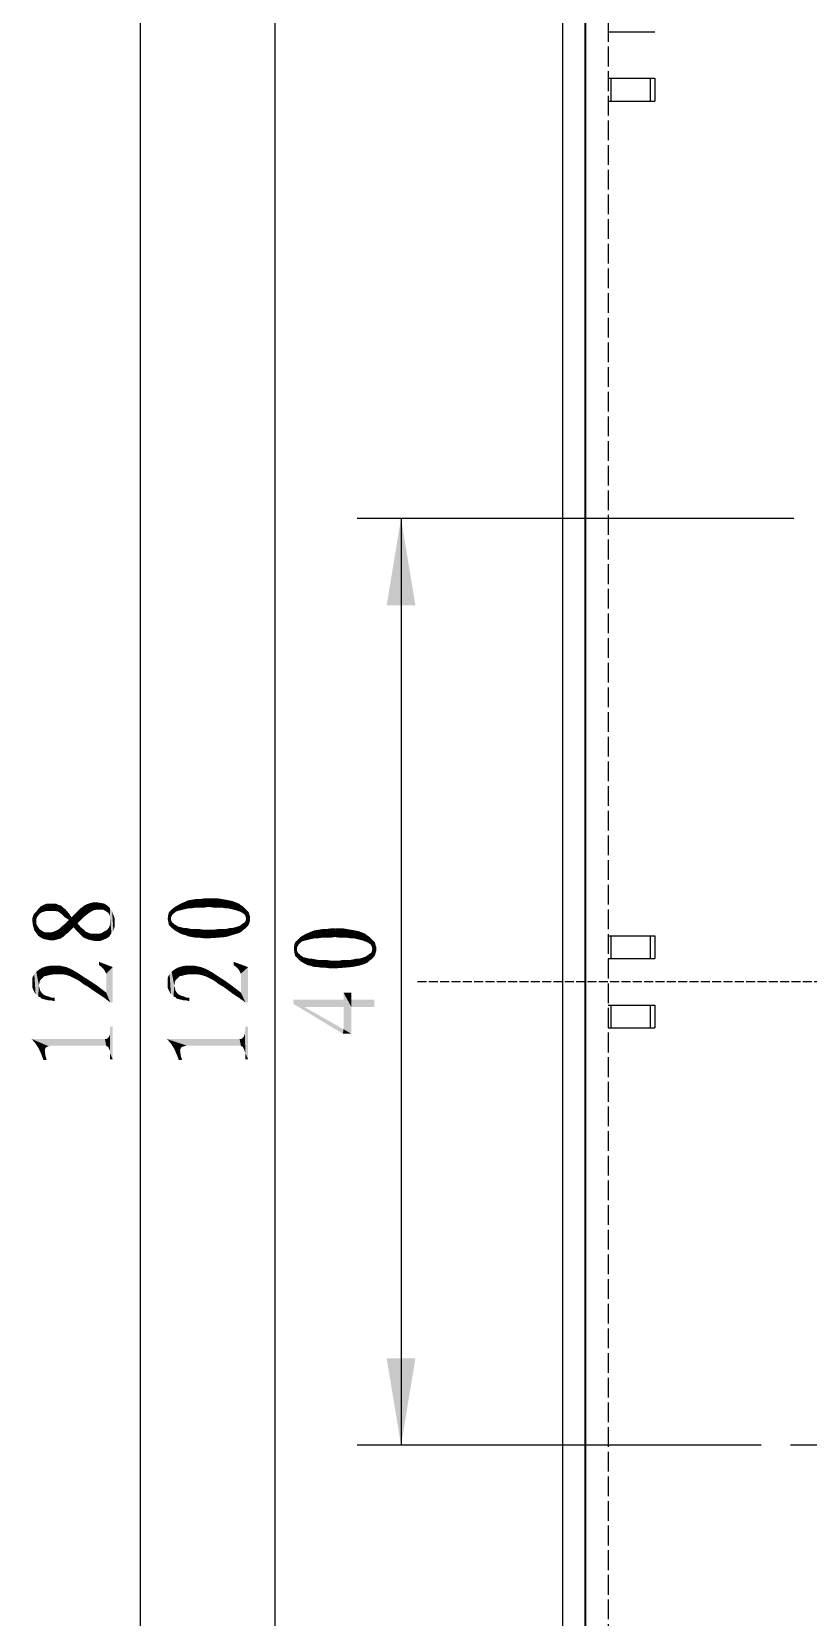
# Model space of a CAD drawing. Header units: millimetres. Extents: x 25 to 550, y -188 to 205.
# Drawn here: x 210.7 to 244.2, y 32.9 to 101.3 of the extents above; entities that cross this region are included whole.
import ezdxf

# ---------------------------------------------------------------- set-up
doc = ezdxf.new("R2010")
doc.units = ezdxf.units.MM
doc.linetypes.add('PDF_IMPORT', pattern=[1, 0.8, -0.2])
doc.layers.add('PDF_图层 1', color=7, linetype='Continuous', true_color=0x231f20)

msp = doc.modelspace()

# ---------------------------------------------------------------- linework, layer by layer
at = {"layer": 'PDF_图层 1', "color": 7, "lineweight": -3}
for points in [[(233.617, 128.327), (233.617, -7.647)], [(234.576, 128.327), (234.576, -7.647)], [(234.604, 128.327), (234.604, -7.647)], [(215.389, 124.32), (215.389, 60.354), (215.389, -3.641)], [(221.201, 120.342), (221.201, 60.354), (221.201, 0.338)], [(235.592, 101.324), (237.595, 101.324)], [(235.592, 99.321), (237.595, 99.321)], [(235.705, 99.321), (235.705, 98.333)], [(237.398, 99.321), (237.398, 98.333)], [(237.595, 99.321), (237.595, 98.333)], [(235.592, 98.333), (237.595, 98.333)], [(243.605, 80.331), (224.757, 80.331)], [(226.647, 80.331), (226.647, 60.354), (226.647, 40.349)], [(235.592, 62.329), (237.595, 62.329)], [(235.705, 62.329), (235.705, 61.342)], [(237.398, 62.329), (237.398, 61.342)], [(237.595, 62.329), (237.595, 61.342)], [(235.592, 61.342), (237.595, 61.342)], [(235.592, 59.338), (237.595, 59.338)], [(235.705, 59.338), (235.705, 58.351)], [(237.398, 59.338), (237.398, 58.351)], [(237.595, 59.338), (237.595, 58.351)], [(235.592, 58.351), (237.595, 58.351)], [(242.195, 40.349), (224.757, 40.349)], [(249.616, 40.349), (244.847, 40.349), (243.464, 40.349)]]:
    msp.add_lwpolyline(points, dxfattribs=at)
at = {"layer": 'PDF_图层 1', "color": 7, "linetype": 'PDF_IMPORT', "lineweight": -3, "ltscale": 1.063333}
msp.add_lwpolyline([(235.592, 128.327), (235.592, -7.647)], dxfattribs=at)
at = {"layer": 'PDF_图层 1', "color": 7, "linetype": 'PDF_IMPORT', "lineweight": -3, "ltscale": 0.486681}
msp.add_lwpolyline([(227.353, 60.354), (321.849, 60.354)], dxfattribs=at)
at = {"layer": 'PDF_图层 1', "color": 7, "transparency": 33554559}
for points in [[(226.647, 80.331), (226.027, 76.578), (227.268, 76.578)], [(211.1, 63.599), (211.157, 63.345), (211.213, 63.656)], [(211.213, 63.655), (211.157, 63.345), (211.27, 63.373)], [(211.354, 63.712), (211.213, 63.655), (211.354, 63.401)], [(211.213, 63.655), (211.27, 63.373), (211.354, 63.401)], [(211.354, 63.712), (211.354, 63.401), (211.467, 63.401)], [(211.354, 63.712), (211.467, 63.401), (211.496, 63.712)], [(211.495, 63.712), (211.467, 63.401), (211.665, 63.401)], [(211.608, 63.712), (211.496, 63.712), (211.665, 63.401)], [(211.608, 63.712), (211.665, 63.401), (211.749, 63.712)], [(211.749, 63.712), (211.665, 63.401), (211.833, 63.373)], [(211.749, 63.712), (211.833, 63.373), (211.862, 63.655)], [(211.862, 63.655), (211.834, 63.373), (211.919, 63.317)], [(211.862, 63.655), (211.919, 63.317), (211.975, 63.627)], [(211.975, 63.627), (211.918, 63.317), (212.031, 63.232)], [(211.975, 63.627), (212.031, 63.232), (212.06, 63.542)], [(212.906, 63.571), (212.934, 63.119), (212.962, 63.627)], [(212.962, 63.627), (212.935, 63.119), (213.075, 63.232)], [(213.019, 63.655), (212.962, 63.627), (213.075, 63.232)], [(213.075, 63.683), (213.019, 63.656), (213.075, 63.232)], [(213.16, 63.712), (213.075, 63.684), (213.188, 63.317)], [(213.075, 63.683), (213.075, 63.232), (213.188, 63.317)], [(213.16, 63.712), (213.188, 63.317), (213.245, 63.74)], [(213.245, 63.74), (213.188, 63.317), (213.273, 63.373)], [(213.386, 63.768), (213.244, 63.74), (213.386, 63.429)], [(213.245, 63.74), (213.273, 63.373), (213.386, 63.429)], [(213.386, 63.768), (213.386, 63.429), (213.527, 63.458)], [(213.527, 63.768), (213.386, 63.768), (213.527, 63.458)], [(213.527, 63.768), (213.527, 63.458), (213.64, 63.458)], [(213.527, 63.768), (213.64, 63.458), (213.696, 63.74)], [(213.696, 63.74), (213.64, 63.458), (213.753, 63.458)], [(213.696, 63.74), (213.753, 63.458), (213.837, 63.429)], [(213.837, 63.712), (213.696, 63.74), (213.837, 63.43)], [(213.837, 63.712), (213.837, 63.43), (213.922, 63.373)], [(213.837, 63.712), (213.922, 63.373), (213.978, 63.627)], [(213.978, 63.627), (213.922, 63.373), (214.006, 63.317)], [(213.978, 63.627), (214.006, 63.317), (214.063, 63.232)], [(213.978, 63.627), (214.063, 63.232), (214.091, 63.147)], [(214.091, 63.514), (213.978, 63.627), (214.091, 63.148)], [(216.885, 63.571), (217.026, 63.401), (217.082, 63.683)], [(217.082, 63.683), (217.025, 63.402), (217.139, 63.429)], [(217.082, 63.683), (217.139, 63.429), (217.195, 63.74)], [(217.195, 63.74), (217.138, 63.429), (217.252, 63.458)], [(217.195, 63.74), (217.252, 63.458), (217.336, 63.797)], [(217.336, 63.796), (217.252, 63.458), (217.364, 63.486)], [(217.336, 63.796), (217.364, 63.486), (217.449, 63.853)], [(217.449, 63.853), (217.365, 63.486), (217.477, 63.514)], [(217.618, 63.881), (217.449, 63.853), (217.618, 63.514)], [(217.449, 63.853), (217.477, 63.514), (217.618, 63.514)], [(217.787, 63.909), (217.618, 63.881), (217.787, 63.543)], [(217.618, 63.881), (217.618, 63.514), (217.787, 63.542)], [(217.787, 63.909), (217.787, 63.543), (217.957, 63.543)], [(217.957, 63.909), (217.787, 63.909), (217.957, 63.543)], [(218.154, 63.937), (217.957, 63.91), (218.154, 63.542)], [(217.957, 63.909), (217.957, 63.543), (218.154, 63.543)], [(218.154, 63.937), (218.154, 63.542), (218.352, 63.571)], [(218.352, 63.937), (218.154, 63.937), (218.352, 63.571)], [(218.352, 63.937), (218.352, 63.571), (218.549, 63.542)], [(218.549, 63.937), (218.352, 63.937), (218.549, 63.542)], [(218.549, 63.937), (218.549, 63.542), (218.719, 63.542)], [(218.549, 63.937), (218.719, 63.542), (218.747, 63.937)], [(218.747, 63.937), (218.719, 63.542), (218.888, 63.542)], [(218.747, 63.937), (218.888, 63.542), (218.916, 63.91)], [(218.916, 63.909), (218.888, 63.543), (219.057, 63.514)], [(218.916, 63.909), (219.057, 63.514), (219.085, 63.881)], [(219.085, 63.881), (219.057, 63.514), (219.17, 63.514)], [(219.085, 63.881), (219.17, 63.514), (219.227, 63.853)], [(219.227, 63.853), (219.17, 63.514), (219.283, 63.486)], [(219.227, 63.853), (219.283, 63.486), (219.368, 63.824)], [(219.368, 63.824), (219.283, 63.486), (219.395, 63.458)], [(219.368, 63.824), (219.395, 63.458), (219.509, 63.429)], [(219.509, 63.768), (219.368, 63.824), (219.509, 63.429)], [(219.65, 63.712), (219.508, 63.769), (219.678, 63.373)], [(219.509, 63.768), (219.509, 63.429), (219.678, 63.373)], [(219.65, 63.712), (219.678, 63.373), (219.762, 63.627)], [(219.763, 63.627), (219.678, 63.373), (219.79, 63.317)], [(219.763, 63.627), (219.79, 63.317), (219.847, 63.571)], [(210.762, 63.175), (210.733, 63.091), (210.762, 62.752)], [(210.733, 63.091), (210.733, 62.95), (210.762, 62.752)], [(210.818, 63.288), (210.762, 63.176), (210.818, 62.555)], [(210.762, 63.175), (210.762, 62.752), (210.79, 62.668)], [(210.762, 63.175), (210.79, 62.668), (210.818, 62.555)], [(210.903, 63.373), (210.818, 63.288), (210.903, 63.035)], [(210.903, 62.978), (210.818, 63.289), (210.903, 62.865)], [(210.818, 63.288), (210.818, 62.555), (210.903, 62.442)], [(210.903, 62.865), (210.818, 63.288), (210.903, 62.442)], [(210.903, 63.035), (210.818, 63.288), (210.903, 62.978)], [(210.987, 63.486), (210.903, 63.373), (210.987, 63.204)], [(210.903, 63.373), (210.903, 63.035), (210.931, 63.119)], [(210.903, 63.373), (210.931, 63.119), (210.987, 63.204)], [(210.987, 63.486), (211.072, 63.289), (211.1, 63.599)], [(210.987, 63.486), (210.987, 63.204), (211.072, 63.289)], [(211.1, 63.599), (211.072, 63.288), (211.157, 63.345)], [(212.06, 63.542), (212.031, 63.232), (212.144, 63.119)], [(212.06, 63.542), (212.144, 63.119), (212.172, 63.458)], [(212.173, 63.458), (212.144, 63.119), (212.314, 63.006)], [(212.313, 63.288), (212.172, 63.458), (212.313, 63.006)], [(212.173, 62.865), (212.257, 62.442), (212.314, 63.006)], [(212.313, 63.006), (212.257, 62.442), (212.341, 62.526)], [(212.313, 63.288), (212.313, 63.006), (212.341, 62.527)], [(212.313, 63.288), (212.341, 62.527), (212.426, 62.611)], [(212.426, 63.119), (212.314, 63.288), (212.426, 62.611)], [(212.426, 63.119), (212.511, 62.696), (212.539, 63.232)], [(212.426, 63.119), (212.426, 62.611), (212.511, 62.696)], [(212.539, 63.232), (212.511, 62.696), (212.652, 62.527)], [(212.652, 63.345), (212.539, 63.232), (212.652, 62.526)], [(212.652, 63.345), (212.68, 62.865), (212.736, 63.429)], [(212.652, 63.345), (212.652, 62.526), (212.68, 62.865)], [(212.736, 63.429), (212.68, 62.865), (212.821, 63.006)], [(212.821, 63.514), (212.736, 63.429), (212.821, 63.006)], [(212.906, 63.571), (212.821, 63.514), (212.934, 63.119)], [(212.821, 63.514), (212.821, 63.006), (212.934, 63.119)], [(214.091, 63.514), (214.091, 63.034), (214.148, 62.442)], [(214.091, 63.514), (214.148, 62.442), (214.176, 63.373)], [(214.091, 63.035), (214.091, 62.95), (214.148, 62.442)], [(214.091, 62.95), (214.091, 62.837), (214.148, 62.442)], [(214.176, 63.373), (214.148, 62.442), (214.233, 62.555)], [(214.232, 63.232), (214.176, 63.373), (214.232, 62.555)], [(214.232, 63.232), (214.232, 62.555), (214.289, 62.724)], [(214.289, 62.893), (214.232, 63.232), (214.289, 62.724)], [(214.289, 63.063), (214.232, 63.232), (214.289, 62.893)], [(216.603, 63.26), (216.574, 63.063), (216.603, 62.893)], [(216.631, 63.345), (216.603, 63.26), (216.631, 62.78)], [(216.603, 63.26), (216.603, 62.893), (216.63, 62.78)], [(216.744, 63.458), (216.631, 63.345), (216.744, 63.176)], [(216.716, 63.006), (216.631, 63.345), (216.743, 62.668)], [(216.631, 63.345), (216.631, 62.78), (216.743, 62.668)], [(216.716, 63.063), (216.631, 63.345), (216.716, 63.006)], [(216.716, 63.119), (216.631, 63.345), (216.716, 63.063)], [(216.631, 63.345), (216.716, 63.119), (216.743, 63.175)], [(216.744, 62.95), (216.716, 63.006), (216.744, 62.668)], [(216.885, 63.571), (216.743, 63.458), (216.885, 63.317)], [(216.744, 63.458), (216.744, 63.176), (216.771, 63.232)], [(216.744, 63.458), (216.771, 63.232), (216.828, 63.288)], [(216.744, 63.458), (216.828, 63.288), (216.885, 63.317)], [(216.772, 62.893), (216.744, 62.95), (216.884, 62.555)], [(216.744, 62.95), (216.744, 62.668), (216.885, 62.555)], [(216.885, 63.571), (216.885, 63.317), (216.941, 63.373)], [(216.885, 63.571), (216.941, 63.373), (217.026, 63.401)], [(219.847, 63.571), (219.79, 63.317), (219.875, 63.26)], [(219.847, 63.571), (219.875, 63.26), (219.932, 63.175)], [(219.932, 63.486), (219.847, 63.571), (219.932, 63.175)], [(219.932, 62.95), (219.875, 62.893), (219.932, 62.639)], [(219.932, 63.486), (219.932, 63.175), (219.96, 63.063)], [(219.932, 63.486), (219.96, 63.063), (220.017, 62.724)], [(220.017, 63.401), (219.932, 63.486), (220.017, 62.724)], [(219.96, 63.063), (219.932, 62.95), (220.017, 62.724)], [(219.932, 62.95), (219.932, 62.64), (220.017, 62.724)], [(220.073, 63.345), (220.016, 63.402), (220.073, 62.809)], [(220.017, 63.401), (220.017, 62.724), (220.073, 62.809)], [(220.073, 63.345), (220.073, 62.809), (220.101, 62.893)], [(220.101, 63.232), (220.073, 63.345), (220.101, 62.893)], [(220.101, 63.232), (220.101, 62.893), (220.129, 62.978)], [(220.13, 63.063), (220.101, 63.232), (220.13, 62.978)], [(220.13, 63.148), (220.101, 63.232), (220.13, 63.063)], [(210.931, 62.781), (210.903, 62.865), (210.987, 62.329)], [(210.903, 62.865), (210.903, 62.442), (210.987, 62.329)], [(210.987, 62.696), (210.931, 62.781), (210.987, 62.329)], [(211.044, 62.611), (210.987, 62.696), (211.1, 62.244)], [(210.987, 62.696), (210.987, 62.329), (211.1, 62.244)], [(211.044, 62.611), (211.1, 62.244), (211.128, 62.555)], [(211.128, 62.555), (211.1, 62.244), (211.213, 62.188)], [(211.213, 62.498), (211.128, 62.555), (211.213, 62.188)], [(211.298, 62.47), (211.213, 62.498), (211.354, 62.16)], [(211.213, 62.498), (211.213, 62.188), (211.354, 62.16)], [(211.298, 62.47), (211.354, 62.16), (211.411, 62.47)], [(211.411, 62.47), (211.354, 62.16), (211.495, 62.132)], [(211.411, 62.47), (211.495, 62.132), (211.524, 62.47)], [(211.524, 62.47), (211.495, 62.132), (211.665, 62.132)], [(211.636, 62.498), (211.524, 62.471), (211.665, 62.132)], [(211.636, 62.498), (211.665, 62.132), (211.721, 62.526)], [(211.721, 62.527), (211.665, 62.132), (211.778, 62.16)], [(211.721, 62.527), (211.778, 62.16), (211.833, 62.583)], [(211.834, 62.583), (211.778, 62.16), (211.89, 62.188)], [(211.834, 62.583), (211.89, 62.188), (211.919, 62.639)], [(211.919, 62.639), (211.89, 62.188), (211.975, 62.216)], [(211.919, 62.64), (212.003, 62.244), (212.031, 62.752)], [(211.919, 62.64), (211.975, 62.216), (212.003, 62.244)], [(212.031, 62.752), (212.003, 62.244), (212.059, 62.273)], [(212.173, 62.865), (212.031, 62.752), (212.173, 62.386)], [(212.031, 62.752), (212.059, 62.273), (212.116, 62.329)], [(212.031, 62.752), (212.116, 62.329), (212.173, 62.386)], [(212.173, 62.865), (212.173, 62.386), (212.257, 62.442)], [(212.68, 62.865), (212.652, 62.527), (212.793, 62.386)], [(212.68, 62.865), (212.793, 62.386), (212.822, 62.696)], [(212.821, 62.696), (212.793, 62.386), (212.906, 62.273)], [(212.821, 62.696), (212.906, 62.273), (212.962, 62.583)], [(212.962, 62.583), (212.906, 62.273), (213.019, 62.217)], [(212.962, 62.583), (213.019, 62.217), (213.047, 62.498)], [(213.047, 62.498), (213.019, 62.217), (213.16, 62.16)], [(213.132, 62.47), (213.047, 62.498), (213.16, 62.16)], [(213.132, 62.47), (213.16, 62.16), (213.188, 62.442)], [(213.188, 62.442), (213.16, 62.16), (213.273, 62.132)], [(213.273, 62.414), (213.188, 62.442), (213.273, 62.132)], [(213.386, 62.414), (213.273, 62.414), (213.414, 62.103)], [(213.273, 62.414), (213.273, 62.132), (213.414, 62.103)], [(213.386, 62.414), (213.414, 62.103), (213.498, 62.414)], [(213.499, 62.414), (213.414, 62.103), (213.527, 62.103)], [(213.499, 62.414), (213.527, 62.103), (213.611, 62.414)], [(213.612, 62.414), (213.527, 62.103), (213.668, 62.103)], [(213.612, 62.414), (213.668, 62.103), (213.724, 62.442)], [(213.724, 62.442), (213.668, 62.103), (213.809, 62.16)], [(213.809, 62.498), (213.724, 62.442), (213.809, 62.16)], [(213.922, 62.555), (213.809, 62.498), (213.95, 62.216)], [(213.809, 62.498), (213.809, 62.16), (213.95, 62.217)], [(213.922, 62.555), (213.95, 62.216), (214.006, 62.639)], [(214.006, 62.639), (213.95, 62.216), (214.063, 62.301)], [(214.063, 62.724), (214.006, 62.639), (214.063, 62.301)], [(214.091, 62.837), (214.063, 62.724), (214.148, 62.442)], [(214.063, 62.724), (214.063, 62.301), (214.147, 62.442)], [(216.828, 62.865), (216.771, 62.893), (216.885, 62.555)], [(216.885, 62.809), (216.828, 62.865), (216.885, 62.555)], [(216.941, 62.781), (216.884, 62.809), (217.082, 62.442)], [(216.885, 62.809), (216.885, 62.555), (217.082, 62.442)], [(217.025, 62.724), (216.941, 62.781), (217.082, 62.442)], [(217.025, 62.724), (217.082, 62.442), (217.138, 62.696)], [(217.138, 62.696), (217.082, 62.442), (217.195, 62.386)], [(217.138, 62.696), (217.195, 62.386), (217.251, 62.668)], [(217.251, 62.668), (217.195, 62.386), (217.336, 62.357)], [(217.251, 62.668), (217.336, 62.357), (217.364, 62.668)], [(217.364, 62.668), (217.336, 62.357), (217.449, 62.301)], [(217.364, 62.668), (217.449, 62.301), (217.477, 62.639)], [(217.477, 62.639), (217.449, 62.301), (217.619, 62.273)], [(217.618, 62.611), (217.477, 62.64), (217.618, 62.273)], [(217.618, 62.611), (217.618, 62.273), (217.787, 62.244)], [(217.787, 62.611), (217.618, 62.611), (217.787, 62.244)], [(217.787, 62.611), (217.787, 62.244), (217.957, 62.244)], [(217.957, 62.611), (217.787, 62.611), (217.957, 62.244)], [(217.957, 62.611), (217.957, 62.244), (218.154, 62.216)], [(218.154, 62.583), (217.957, 62.611), (218.154, 62.217)], [(218.154, 62.583), (218.154, 62.217), (218.352, 62.217)], [(218.352, 62.583), (218.154, 62.583), (218.352, 62.217)], [(218.549, 62.583), (218.352, 62.583), (218.747, 62.244)], [(218.352, 62.583), (218.352, 62.217), (218.747, 62.244)], [(218.719, 62.611), (218.549, 62.583), (218.747, 62.244)], [(218.719, 62.611), (218.747, 62.244), (218.888, 62.611)], [(218.888, 62.611), (218.747, 62.244), (219.085, 62.273)], [(219.057, 62.611), (218.888, 62.611), (219.085, 62.273)], [(219.057, 62.611), (219.085, 62.273), (219.17, 62.64)], [(219.17, 62.639), (219.085, 62.273), (219.368, 62.358)], [(219.283, 62.668), (219.17, 62.639), (219.368, 62.357)], [(219.283, 62.668), (219.368, 62.357), (219.395, 62.668)], [(219.396, 62.668), (219.368, 62.357), (219.65, 62.442)], [(219.509, 62.696), (219.396, 62.668), (219.65, 62.442)], [(219.509, 62.696), (219.65, 62.442), (219.678, 62.752)], [(219.678, 62.752), (219.65, 62.442), (219.763, 62.498)], [(219.678, 62.752), (219.763, 62.498), (219.79, 62.837)], [(219.791, 62.837), (219.763, 62.498), (219.847, 62.583)], [(219.791, 62.837), (219.847, 62.583), (219.876, 62.893)], [(219.876, 62.893), (219.847, 62.583), (219.932, 62.639)], [(222.302, 62.273), (222.189, 62.16), (222.302, 62.019)], [(222.302, 62.273), (222.443, 62.103), (222.5, 62.386)], [(222.302, 62.273), (222.302, 62.019), (222.359, 62.075)], [(222.302, 62.273), (222.359, 62.075), (222.443, 62.103)], [(222.5, 62.386), (222.443, 62.104), (222.556, 62.132)], [(222.5, 62.386), (222.556, 62.132), (222.612, 62.442)], [(222.612, 62.442), (222.556, 62.132), (222.669, 62.16)], [(222.612, 62.442), (222.669, 62.16), (222.754, 62.498)], [(222.754, 62.498), (222.669, 62.16), (222.781, 62.188)], [(222.754, 62.498), (222.781, 62.188), (222.895, 62.555)], [(222.895, 62.555), (222.782, 62.188), (222.922, 62.216)], [(223.064, 62.583), (222.895, 62.555), (223.064, 62.217)], [(222.895, 62.555), (222.922, 62.216), (223.064, 62.216)], [(223.233, 62.611), (223.064, 62.583), (223.233, 62.244)], [(223.064, 62.583), (223.064, 62.217), (223.233, 62.244)], [(223.233, 62.611), (223.233, 62.244), (223.402, 62.244)], [(223.402, 62.611), (223.233, 62.611), (223.402, 62.244)], [(223.402, 62.611), (223.402, 62.244), (223.6, 62.244)], [(223.6, 62.64), (223.403, 62.611), (223.6, 62.244)], [(223.797, 62.64), (223.6, 62.64), (223.797, 62.273)], [(223.6, 62.639), (223.6, 62.244), (223.797, 62.273)], [(223.797, 62.639), (223.797, 62.273), (223.995, 62.244)], [(223.995, 62.64), (223.798, 62.64), (223.995, 62.244)], [(223.995, 62.64), (224.136, 62.244), (224.164, 62.64)], [(223.995, 62.639), (223.995, 62.244), (224.136, 62.244)], [(224.164, 62.639), (224.136, 62.244), (224.305, 62.244)], [(224.164, 62.64), (224.305, 62.244), (224.334, 62.611)], [(224.334, 62.611), (224.305, 62.244), (224.475, 62.216)], [(224.334, 62.611), (224.475, 62.216), (224.503, 62.583)], [(224.503, 62.583), (224.475, 62.217), (224.616, 62.217)], [(224.503, 62.583), (224.616, 62.217), (224.672, 62.555)], [(224.672, 62.555), (224.616, 62.216), (224.729, 62.188)], [(224.672, 62.555), (224.729, 62.188), (224.814, 62.527)], [(224.814, 62.527), (224.728, 62.188), (224.841, 62.16)], [(224.955, 62.47), (224.813, 62.527), (224.955, 62.132)], [(224.814, 62.527), (224.841, 62.16), (224.955, 62.132)], [(225.095, 62.414), (224.954, 62.471), (225.124, 62.075)], [(224.955, 62.47), (224.955, 62.132), (225.124, 62.075)], [(225.095, 62.414), (225.124, 62.075), (225.208, 62.329)], [(225.208, 62.329), (225.124, 62.075), (225.236, 62.019)], [(225.208, 62.329), (225.236, 62.019), (225.293, 62.273)], [(225.293, 62.273), (225.236, 62.019), (225.321, 61.962)], [(225.293, 62.273), (225.321, 61.962), (225.378, 61.878)], [(225.378, 62.188), (225.293, 62.273), (225.378, 61.878)], [(222.048, 61.962), (222.02, 61.765), (222.048, 61.567)], [(222.076, 62.047), (222.048, 61.962), (222.076, 61.455)], [(222.048, 61.962), (222.048, 61.567), (222.076, 61.455)], [(222.076, 62.047), (222.076, 61.455), (222.189, 61.342)], [(222.076, 62.047), (222.161, 61.821), (222.189, 61.878)], [(222.189, 62.16), (222.077, 62.047), (222.189, 61.878)], [(222.161, 61.68), (222.077, 62.047), (222.189, 61.342)], [(222.161, 61.765), (222.077, 62.047), (222.161, 61.68)], [(222.161, 61.821), (222.077, 62.047), (222.161, 61.765)], [(222.189, 61.624), (222.161, 61.68), (222.189, 61.342)], [(222.189, 62.16), (222.189, 61.878), (222.217, 61.934)], [(222.189, 62.16), (222.217, 61.934), (222.274, 61.99)], [(222.189, 62.16), (222.274, 61.99), (222.302, 62.019)], [(222.217, 61.567), (222.189, 61.624), (222.302, 61.229)], [(222.189, 61.624), (222.189, 61.342), (222.302, 61.228)], [(222.274, 61.539), (222.217, 61.567), (222.302, 61.229)], [(225.236, 61.511), (225.293, 61.257), (225.322, 61.567)], [(225.321, 61.567), (225.293, 61.257), (225.378, 61.313)], [(225.378, 61.624), (225.321, 61.567), (225.378, 61.313)], [(225.378, 62.188), (225.378, 61.878), (225.406, 61.765)], [(225.378, 62.188), (225.406, 61.765), (225.462, 61.398)], [(225.462, 62.103), (225.378, 62.188), (225.462, 61.398)], [(225.406, 61.765), (225.378, 61.624), (225.463, 61.398)], [(225.378, 61.624), (225.378, 61.313), (225.462, 61.398)], [(225.519, 62.047), (225.462, 62.104), (225.519, 61.482)], [(225.462, 62.103), (225.462, 61.398), (225.519, 61.483)], [(225.519, 62.047), (225.519, 61.482), (225.546, 61.567)], [(225.547, 61.934), (225.519, 62.047), (225.547, 61.567)], [(225.547, 61.934), (225.547, 61.567), (225.575, 61.652)], [(225.575, 61.765), (225.547, 61.934), (225.575, 61.652)], [(225.575, 61.849), (225.547, 61.934), (225.575, 61.765)], [(211.157, 60.947), (211.016, 60.862), (211.157, 60.495)], [(211.157, 60.947), (211.241, 60.58), (211.326, 61.003)], [(211.157, 60.947), (211.157, 60.495), (211.241, 60.58)], [(211.326, 61.003), (211.241, 60.58), (211.383, 60.608)], [(211.495, 61.031), (211.326, 61.003), (211.495, 60.636)], [(211.326, 61.003), (211.383, 60.608), (211.495, 60.636)], [(211.495, 61.031), (211.495, 60.636), (211.665, 60.665)], [(211.495, 61.031), (211.665, 60.665), (211.721, 61.031)], [(211.721, 61.031), (211.665, 60.665), (211.833, 60.665)], [(211.721, 61.031), (211.833, 60.665), (211.947, 61.031)], [(211.947, 61.031), (211.834, 60.665), (212.031, 60.665)], [(211.947, 61.031), (212.031, 60.665), (212.2, 60.636)], [(212.2, 60.975), (211.947, 61.031), (212.2, 60.636)], [(212.2, 60.975), (212.2, 60.636), (212.37, 60.58)], [(212.2, 60.975), (212.37, 60.58), (212.398, 60.89)], [(212.398, 60.89), (212.37, 60.58), (212.539, 60.495)], [(212.398, 60.89), (212.539, 60.495), (212.652, 60.439)], [(212.652, 60.749), (212.398, 60.89), (212.652, 60.439)], [(213.612, 61.201), (213.612, 61.059), (213.724, 60.975)], [(213.612, 61.201), (213.724, 60.975), (213.809, 60.89)], [(213.612, 61.201), (213.809, 60.89), (213.866, 60.805)], [(213.612, 61.201), (213.866, 60.805), (214.204, 60.975)], [(213.866, 60.805), (213.922, 60.693), (214.204, 60.975)], [(214.204, 60.975), (213.922, 60.693), (214.204, 59.451)], [(216.998, 60.947), (216.856, 60.862), (216.998, 60.495)], [(216.998, 60.947), (217.082, 60.58), (217.167, 61.003)], [(216.998, 60.947), (216.998, 60.495), (217.082, 60.58)], [(217.167, 61.003), (217.082, 60.58), (217.223, 60.608)], [(217.336, 61.031), (217.167, 61.003), (217.336, 60.636)], [(217.167, 61.003), (217.223, 60.608), (217.336, 60.636)], [(217.336, 61.031), (217.336, 60.636), (217.477, 60.665)], [(217.336, 61.031), (217.477, 60.665), (217.533, 61.031)], [(217.533, 61.031), (217.477, 60.665), (217.646, 60.665)], [(217.533, 61.031), (217.646, 60.665), (217.76, 61.031)], [(217.759, 61.031), (217.646, 60.665), (217.844, 60.665)], [(217.759, 61.031), (217.844, 60.665), (218.013, 60.636)], [(218.013, 60.975), (217.759, 61.031), (218.013, 60.636)], [(218.013, 60.975), (218.013, 60.636), (218.21, 60.58)], [(218.013, 60.975), (218.21, 60.58), (218.239, 60.89)], [(218.239, 60.89), (218.211, 60.58), (218.38, 60.495)], [(218.239, 60.89), (218.38, 60.495), (218.493, 60.439)], [(218.493, 60.749), (218.239, 60.89), (218.493, 60.439)], [(219.424, 61.201), (219.424, 61.059), (219.537, 60.975)], [(219.424, 61.201), (219.537, 60.975), (219.621, 60.89)], [(219.424, 61.201), (219.621, 60.89), (219.678, 60.805)], [(219.424, 61.201), (219.678, 60.805), (220.044, 60.975)], [(219.678, 60.805), (219.735, 60.693), (220.044, 60.975)], [(220.044, 60.975), (219.735, 60.693), (220.044, 59.451)], [(222.302, 61.482), (222.274, 61.539), (222.302, 61.229)], [(222.359, 61.455), (222.302, 61.482), (222.5, 61.116)], [(222.302, 61.482), (222.302, 61.229), (222.5, 61.116)], [(222.443, 61.398), (222.359, 61.455), (222.5, 61.116)], [(222.443, 61.398), (222.5, 61.116), (222.556, 61.37)], [(222.556, 61.37), (222.5, 61.116), (222.612, 61.059)], [(222.556, 61.37), (222.612, 61.059), (222.668, 61.342)], [(222.669, 61.342), (222.612, 61.059), (222.754, 61.031)], [(222.669, 61.342), (222.754, 61.031), (222.781, 61.342)], [(222.782, 61.342), (222.754, 61.031), (222.894, 60.975)], [(222.782, 61.342), (222.894, 60.975), (222.923, 61.313)], [(222.923, 61.313), (222.895, 60.975), (223.065, 60.975)], [(223.064, 61.285), (222.922, 61.313), (223.064, 60.975)], [(223.064, 61.285), (223.064, 60.975), (223.233, 60.947)], [(223.233, 61.285), (223.064, 61.285), (223.233, 60.947)], [(223.233, 61.285), (223.233, 60.947), (223.402, 60.947)], [(223.402, 61.285), (223.233, 61.285), (223.402, 60.947)], [(223.402, 61.285), (223.402, 60.947), (223.6, 60.918)], [(223.6, 61.257), (223.403, 61.285), (223.6, 60.918)], [(223.6, 61.257), (223.6, 60.918), (223.797, 60.918)], [(223.797, 61.257), (223.6, 61.257), (223.797, 60.918)], [(223.797, 61.257), (223.797, 60.918), (224.164, 60.947)], [(223.995, 61.257), (223.798, 61.257), (224.164, 60.947)], [(224.136, 61.285), (223.995, 61.257), (224.164, 60.947)], [(224.136, 61.285), (224.164, 60.947), (224.305, 61.285)], [(224.305, 61.285), (224.164, 60.947), (224.503, 60.975)], [(224.475, 61.285), (224.305, 61.285), (224.503, 60.975)], [(224.475, 61.285), (224.503, 60.975), (224.616, 61.313)], [(224.616, 61.313), (224.503, 60.975), (224.813, 61.032)], [(224.729, 61.342), (224.616, 61.313), (224.814, 61.031)], [(224.729, 61.342), (224.814, 61.031), (224.841, 61.342)], [(224.842, 61.342), (224.814, 61.031), (225.095, 61.116)], [(224.955, 61.37), (224.842, 61.342), (225.096, 61.116)], [(224.955, 61.37), (225.096, 61.116), (225.124, 61.426)], [(225.124, 61.426), (225.096, 61.116), (225.208, 61.172)], [(225.124, 61.426), (225.208, 61.172), (225.236, 61.511)], [(225.236, 61.511), (225.209, 61.172), (225.293, 61.257)], [(210.762, 60.58), (210.733, 60.495), (210.762, 60.015)], [(210.733, 60.495), (210.733, 60.298), (210.762, 60.015)], [(210.733, 60.297), (210.733, 60.1), (210.762, 60.016)], [(210.818, 60.664), (210.762, 60.58), (210.818, 59.903)], [(210.762, 60.58), (210.762, 60.015), (210.818, 59.903)], [(210.818, 60.664), (210.875, 59.818), (210.903, 60.777)], [(210.818, 60.664), (210.818, 59.903), (210.875, 59.818)], [(210.903, 60.777), (210.875, 59.818), (210.959, 59.733)], [(211.016, 60.862), (210.903, 60.777), (211.016, 60.185)], [(210.903, 60.777), (210.959, 59.733), (210.987, 59.705)], [(210.903, 60.777), (210.987, 59.705), (211.016, 60.185)], [(211.016, 60.862), (211.016, 60.185), (211.044, 60.326)], [(211.016, 60.862), (211.044, 60.326), (211.072, 60.411)], [(211.016, 60.862), (211.072, 60.411), (211.157, 60.495)], [(212.652, 60.749), (212.652, 60.439), (212.793, 60.354)], [(212.652, 60.749), (212.793, 60.354), (212.906, 60.58)], [(212.906, 60.58), (212.793, 60.354), (212.934, 60.241)], [(212.906, 60.58), (212.934, 60.241), (213.132, 60.128)], [(212.906, 60.58), (213.132, 60.128), (213.216, 60.382)], [(213.216, 60.382), (213.132, 60.128), (213.329, 59.987)], [(213.216, 60.382), (213.329, 59.987), (213.555, 60.156)], [(213.922, 60.693), (213.922, 59.874), (214.091, 59.451)], [(213.922, 60.693), (214.091, 59.451), (214.203, 59.451)], [(216.603, 60.58), (216.574, 60.495), (216.603, 60.015)], [(216.574, 60.495), (216.574, 60.298), (216.603, 60.015)], [(216.574, 60.297), (216.574, 60.1), (216.603, 60.016)], [(216.659, 60.664), (216.602, 60.58), (216.659, 59.903)], [(216.603, 60.58), (216.603, 60.015), (216.659, 59.903)], [(216.659, 60.664), (216.716, 59.818), (216.744, 60.777)], [(216.659, 60.664), (216.659, 59.903), (216.716, 59.818)], [(216.744, 60.777), (216.716, 59.818), (216.8, 59.733)], [(216.857, 60.862), (216.744, 60.777), (216.857, 60.185)], [(216.744, 60.777), (216.8, 59.733), (216.828, 59.705)], [(216.744, 60.777), (216.828, 59.705), (216.856, 60.185)], [(216.857, 60.862), (216.857, 60.185), (216.884, 60.326)], [(216.857, 60.862), (216.884, 60.326), (216.913, 60.411)], [(216.857, 60.862), (216.913, 60.411), (216.998, 60.495)], [(218.493, 60.749), (218.493, 60.439), (218.634, 60.354)], [(218.493, 60.749), (218.634, 60.354), (218.747, 60.58)], [(218.747, 60.58), (218.634, 60.354), (218.775, 60.241)], [(218.747, 60.58), (218.775, 60.241), (218.973, 60.128)], [(218.747, 60.58), (218.973, 60.128), (219.057, 60.382)], [(219.057, 60.382), (218.973, 60.128), (219.17, 59.987)], [(219.057, 60.382), (219.17, 59.987), (219.368, 60.156)], [(219.735, 60.693), (219.735, 59.874), (219.932, 59.451)], [(219.735, 60.693), (219.932, 59.451), (220.045, 59.451)], [(211.016, 60.185), (210.987, 59.705), (211.072, 59.677)], [(211.044, 60.072), (211.016, 60.185), (211.072, 59.677)], [(211.072, 59.959), (211.044, 60.072), (211.072, 59.677)], [(211.072, 59.959), (211.072, 59.677), (211.129, 59.62)], [(211.128, 59.874), (211.072, 59.959), (211.128, 59.62)], [(211.128, 59.874), (211.128, 59.62), (211.213, 59.592)], [(211.213, 59.79), (211.128, 59.874), (211.213, 59.592)], [(211.213, 59.79), (211.213, 59.592), (211.325, 59.564)], [(211.326, 59.733), (211.213, 59.79), (211.326, 59.564)], [(211.326, 59.733), (211.326, 59.564), (211.438, 59.536)], [(211.439, 59.705), (211.326, 59.733), (211.439, 59.536)], [(211.439, 59.705), (211.439, 59.536), (211.551, 59.536)], [(211.439, 59.705), (211.551, 59.536), (211.58, 59.648)], [(211.58, 59.649), (211.552, 59.536), (211.692, 59.507)], [(211.693, 59.649), (211.58, 59.649), (211.693, 59.507)], [(213.555, 60.156), (213.329, 59.987), (213.583, 59.818)], [(213.555, 60.156), (213.583, 59.818), (213.837, 59.649)], [(213.555, 60.156), (213.837, 59.649), (213.922, 59.874)], [(213.922, 59.874), (213.837, 59.648), (214.091, 59.451)], [(216.857, 60.185), (216.828, 59.705), (216.913, 59.677)], [(216.885, 60.072), (216.857, 60.185), (216.913, 59.677)], [(216.913, 59.959), (216.885, 60.072), (216.913, 59.677)], [(216.913, 59.959), (216.913, 59.677), (216.969, 59.62)], [(216.969, 59.874), (216.913, 59.959), (216.969, 59.62)], [(216.969, 59.874), (216.969, 59.62), (217.054, 59.592)], [(217.054, 59.79), (216.969, 59.874), (217.054, 59.592)], [(217.054, 59.79), (217.054, 59.592), (217.167, 59.564)], [(217.167, 59.733), (217.054, 59.79), (217.167, 59.564)], [(217.167, 59.733), (217.167, 59.564), (217.279, 59.536)], [(217.279, 59.705), (217.167, 59.733), (217.279, 59.536)], [(217.279, 59.705), (217.279, 59.536), (217.392, 59.536)], [(217.392, 59.649), (217.28, 59.705), (217.392, 59.536)], [(217.392, 59.649), (217.392, 59.536), (217.505, 59.507)], [(217.505, 59.649), (217.393, 59.649), (217.505, 59.507)], [(219.368, 60.156), (219.17, 59.987), (219.395, 59.818)], [(219.368, 60.156), (219.395, 59.818), (219.649, 59.649)], [(219.368, 60.156), (219.649, 59.649), (219.735, 59.874)], [(219.735, 59.874), (219.65, 59.648), (219.932, 59.451)], [(221.992, 59.564), (222.471, 59.254), (224.136, 58.097)], [(221.992, 59.564), (224.136, 58.097), (221.992, 59.395)], [(221.992, 59.564), (222.471, 59.254), (224.164, 59.254)], [(224.164, 59.564), (221.992, 59.564), (224.164, 59.254)], [(224.164, 59.874), (224.164, 59.564), (224.503, 58.097)], [(224.503, 59.254), (224.164, 59.874), (224.503, 58.096)], [(224.503, 59.564), (224.164, 59.874), (224.503, 59.254)], [(224.503, 59.874), (224.164, 59.874), (224.503, 59.564)], [(224.164, 59.564), (224.164, 59.254), (224.503, 58.097)], [(224.503, 59.564), (224.503, 59.254), (225.49, 59.254)], [(225.49, 59.564), (224.503, 59.564), (225.49, 59.254)], [(224.136, 58.097), (222.471, 59.254), (224.165, 58.294)], [(224.164, 59.254), (224.164, 58.294), (224.503, 58.096)], [(214.091, 58.407), (214.091, 58.294), (214.203, 56.996)], [(214.204, 58.407), (214.091, 58.407), (214.204, 56.996)], [(214.091, 58.294), (214.091, 57.25), (214.203, 56.996)], [(219.932, 58.294), (219.904, 58.181), (219.932, 57.25)], [(219.904, 58.182), (219.904, 58.096), (219.932, 57.25)], [(219.932, 58.407), (219.932, 58.294), (220.044, 56.996)], [(220.044, 58.407), (219.932, 58.407), (220.044, 56.996)], [(219.932, 58.294), (219.932, 57.25), (220.044, 56.996)], [(224.164, 58.294), (224.136, 58.097), (224.503, 58.097)], [(211.27, 57.391), (210.874, 57.673), (210.705, 57.871)], [(211.298, 57.476), (211.269, 57.391), (210.705, 57.871)], [(210.705, 57.871), (211.298, 57.475), (211.354, 57.532)], [(210.705, 57.871), (211.354, 57.532), (211.439, 57.561)], [(210.705, 57.871), (211.439, 57.561), (211.579, 57.589)], [(210.705, 57.871), (211.579, 57.589), (213.865, 57.871)], [(210.874, 57.674), (211.016, 57.448), (211.27, 57.392)], [(213.866, 57.871), (211.58, 57.589), (213.922, 57.589)], [(213.922, 57.871), (213.865, 57.871), (213.922, 57.589)], [(213.922, 57.871), (213.95, 57.561), (213.978, 57.899)], [(213.922, 57.871), (213.922, 57.589), (213.95, 57.561)], [(213.978, 57.899), (213.95, 57.561), (214.006, 57.532)], [(214.035, 57.956), (213.978, 57.899), (214.035, 57.475)], [(213.978, 57.899), (214.006, 57.532), (214.035, 57.476)], [(214.063, 58.012), (214.035, 57.955), (214.063, 57.42)], [(214.035, 57.956), (214.035, 57.475), (214.063, 57.42)], [(214.091, 58.097), (214.063, 58.012), (214.091, 57.335)], [(214.063, 58.012), (214.063, 57.42), (214.091, 57.335)], [(217.11, 57.391), (216.715, 57.673), (216.546, 57.871)], [(217.138, 57.476), (217.11, 57.391), (216.546, 57.871)], [(216.546, 57.871), (217.138, 57.475), (217.195, 57.532)], [(216.546, 57.871), (217.195, 57.532), (217.28, 57.561)], [(216.546, 57.871), (217.28, 57.561), (217.392, 57.589)], [(216.546, 57.871), (217.392, 57.589), (219.678, 57.871)], [(216.716, 57.674), (216.857, 57.448), (217.111, 57.392)], [(219.678, 57.871), (217.392, 57.589), (219.735, 57.589)], [(219.735, 57.871), (219.678, 57.871), (219.735, 57.589)], [(219.735, 57.871), (219.762, 57.561), (219.791, 57.899)], [(219.735, 57.871), (219.735, 57.589), (219.762, 57.561)], [(219.791, 57.899), (219.763, 57.561), (219.819, 57.532)], [(219.847, 57.956), (219.79, 57.899), (219.847, 57.475)], [(219.791, 57.899), (219.819, 57.532), (219.847, 57.476)], [(219.876, 58.012), (219.847, 57.955), (219.876, 57.42)], [(219.847, 57.956), (219.847, 57.475), (219.875, 57.42)], [(219.904, 58.097), (219.876, 58.012), (219.904, 57.335)], [(219.876, 58.012), (219.876, 57.42), (219.903, 57.335)], [(219.904, 58.097), (219.904, 57.335), (219.932, 57.25)], [(211.016, 57.448), (211.128, 57.194), (211.27, 57.391)], [(211.128, 57.194), (211.213, 56.968), (211.27, 57.391)], [(211.27, 57.391), (211.213, 56.968), (211.298, 57.165)], [(211.298, 57.165), (211.213, 56.968), (211.354, 56.968)], [(214.091, 57.25), (214.091, 57.138), (214.203, 56.996)], [(214.091, 57.137), (214.091, 56.996), (214.203, 56.996)], [(216.857, 57.448), (216.969, 57.194), (217.111, 57.391)], [(216.969, 57.194), (217.054, 56.968), (217.11, 57.391)], [(217.111, 57.391), (217.054, 56.968), (217.138, 57.165)], [(217.138, 57.165), (217.054, 56.968), (217.195, 56.968)], [(219.932, 57.25), (219.932, 57.138), (220.044, 56.996)], [(219.932, 57.137), (219.932, 56.996), (220.044, 56.996)], [(226.647, 40.349), (227.268, 44.101), (226.027, 44.101)]]:
    msp.add_solid(points, dxfattribs=at)

doc.saveas('drawing.dxf')
